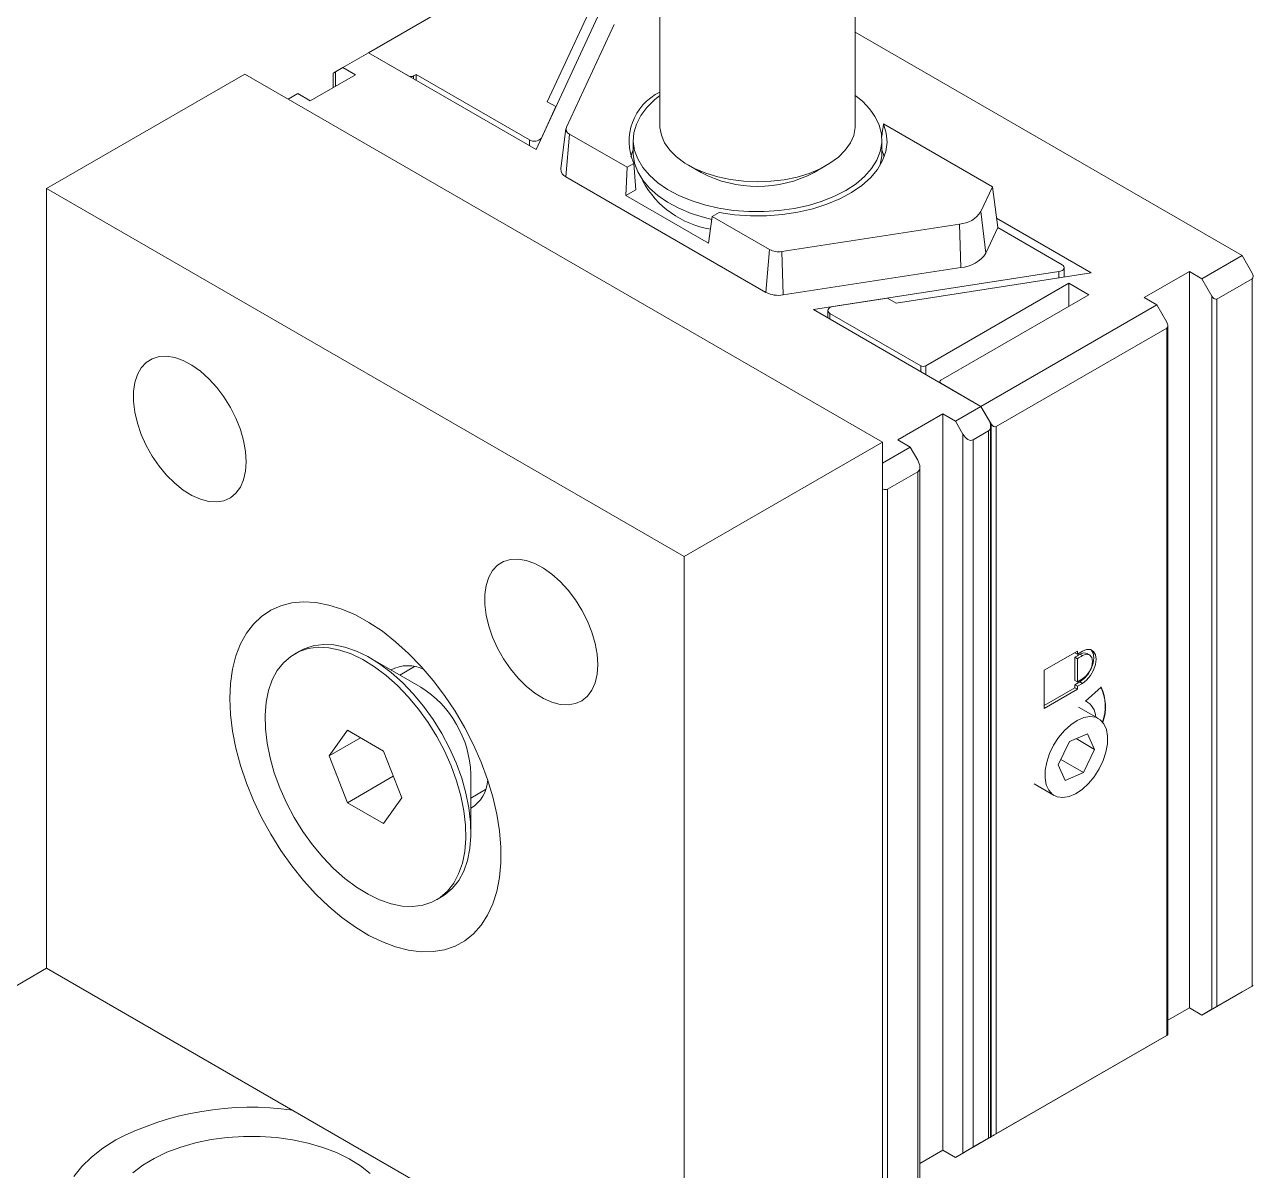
# Model space of a CAD drawing. Header units: millimetres. Extents: x 2 to 278, y 1 to 215.
# Drawn here: x 234.17 to 257.23, y 177.12 to 198.64 of the extents above; entities that cross this region are included whole.
import ezdxf

# ---------------------------------------------------------------- set-up
doc = ezdxf.new("R2010")
doc.units = ezdxf.units.MM

msp = doc.modelspace()

# ---------------------------------------------------------------- linework, layer by layer
at = {"color": 7, "linetype": 'Continuous', "lineweight": 0}
for p, q in [((243.9294045, 200.01611291), (240.62957285, 198.11116065)), ((243.98620773, 197.19017869), (244.9688318, 199.30720988)), ((246.10300959, 199.42988965), (246.10300959, 196.74520936)), ((249.76967626, 196.74520936), (249.76967626, 199.42915333)), ((245.01258772, 198.95538688), (243.77730595, 196.294013)), ((244.34625597, 196.71328641), (245.24083906, 198.6406362)), ((249.76967626, 198.49512084), (257.03445017, 194.30125612)), ((240.62957285, 198.11116065), (240.14973509, 197.8341562)), ((240.62957285, 198.11116065), (241.38382008, 197.67574299)), ((243.77730595, 196.294013), (240.62957285, 198.11116065)), ((240.14973509, 197.8341562), (240.00831373, 197.75248885)), ((240.14973509, 197.8341562), (240.38543735, 197.69808818)), ((238.31125746, 197.71180336), (234.58716175, 195.56192866)), ((238.31125746, 197.71180336), (250.28493229, 190.79954801)), ((240.38543735, 197.69808818), (239.53690921, 197.20824332)), ((239.96926131, 197.72993185), (239.96926131, 197.45783487)), ((241.47810099, 197.67574299), (241.52524144, 197.70295659)), ((241.52524144, 197.70295659), (243.65385444, 196.47413446)), ((241.52524144, 197.70295659), (241.52524144, 197.59410217)), ((239.30120695, 197.34431134), (239.12452412, 197.24231451)), ((239.53690921, 197.20824332), (239.30120695, 197.34431134)), ((244.15089955, 197.0989081), (243.98620773, 197.19017869)), ((243.87692545, 196.50863993), (244.15089955, 197.0989081)), ((244.33889084, 196.68822999), (244.24106476, 195.93033332)), ((250.30284972, 196.77348712), (252.34722205, 195.5932961)), ((244.40713954, 196.58211476), (244.33777429, 195.7799663)), ((244.40713954, 196.58211476), (245.48538669, 195.95965594)), ((245.60300959, 196.47302909), (245.60300959, 196.23351045)), ((250.26967626, 196.23351045), (250.26967626, 196.47302909)), ((245.61465926, 196.03428341), (245.48538669, 195.95965594)), ((245.61465926, 196.03428341), (245.6503882, 195.53931312)), ((246.63976985, 195.99695688), (246.87551041, 195.86082252)), ((248.99717544, 195.86082252), (249.232916, 195.99695688)), ((244.33777429, 195.7799663), (248.09365856, 193.61174046)), ((245.46302947, 195.43115322), (245.48538669, 195.95965594)), ((234.58716175, 195.56192866), (246.56083657, 188.64967332)), ((234.58716175, 180.9186301), (234.58716175, 195.56192866)), ((245.6503882, 195.53931312), (245.46302947, 195.43115322)), ((245.78316803, 195.70069397), (245.77399236, 195.72737546)), ((252.13091317, 195.12726574), (252.34722205, 195.5932961)), ((252.44682315, 194.82697574), (252.34722205, 195.5932961)), ((245.46302947, 195.43115322), (247.01794998, 194.53351672)), ((247.08477667, 195.03634775), (247.21404924, 195.11097522)), ((252.13091317, 195.12726574), (252.22566787, 194.35050396)), ((247.01794998, 194.53351672), (247.08477667, 195.03634775)), ((247.08477667, 195.03634775), (248.16302381, 194.41388893)), ((248.39024439, 194.37874159), (251.7288739, 194.89517341)), ((251.75426335, 194.07836793), (251.7288739, 194.89517341)), ((254.20368569, 193.9760422), (252.4238794, 195.00350251)), ((252.22566787, 194.35050396), (252.44682315, 194.82697574)), ((252.44682315, 194.82697574), (253.65401605, 194.13007811)), ((248.09365856, 193.61174046), (248.16302381, 194.41388893)), ((248.39024439, 194.37874159), (248.41563383, 193.56193611)), ((256.28020294, 193.86583846), (257.03445017, 194.30125612)), ((257.03445017, 194.30125612), (257.22301198, 193.97465749)), ((248.41563383, 193.56193611), (251.75426335, 194.07836793)), ((253.59424435, 194.00130196), (248.98411005, 193.28818898)), ((250.53648275, 193.4087854), (254.20368569, 193.9760422)), ((253.69306848, 193.897058), (253.69306848, 194.07565091)), ((256.04450068, 194.00190648), (255.19597254, 193.51206162)), ((256.28020294, 193.86583846), (256.04450068, 194.00190648)), ((256.04450068, 180.17514873), (256.04450068, 194.00190648)), ((253.78175898, 193.78419765), (251.09475321, 192.23302224)), ((254.1588826, 193.56648882), (253.78175898, 193.78419765)), ((253.78175898, 193.34877999), (253.78175898, 193.78419765)), ((256.46876475, 193.53923983), (256.28020294, 193.86583846)), ((257.22301198, 193.86579423), (256.56304565, 193.48480378)), ((257.22301198, 180.58339702), (257.22301198, 193.86579423)), ((249.35589508, 193.34569809), (250.37838033, 193.50385997)), ((250.37838033, 193.50385997), (250.53648275, 193.4087854)), ((251.37759592, 191.9608862), (254.1588826, 193.56648882)), ((255.19597254, 193.51206162), (255.4316748, 193.3759936)), ((256.46876475, 180.14797052), (256.46876475, 193.53923983)), ((256.56304565, 193.48480378), (256.56304565, 180.20240657)), ((248.98411005, 193.28818898), (252.13184316, 191.47104134)), ((249.25707095, 193.27134914), (249.25707095, 193.13061201)), ((252.13184316, 191.47104134), (255.4316748, 193.3759936)), ((255.4316748, 193.3759936), (255.62023661, 193.04939497)), ((251.00047231, 192.23302224), (249.29612338, 193.21692193)), ((255.62023661, 192.9405317), (252.41468587, 191.09000665)), ((255.62023661, 179.6581345), (255.62023661, 192.9405317)), ((255.63976283, 179.66940415), (255.63976283, 192.98368926)), ((251.35806971, 191.9336726), (251.35806971, 191.91773124)), ((252.13184316, 191.47104134), (251.37759592, 191.906459)), ((251.6520054, 191.19403689), (252.13184316, 191.47104134)), ((252.32040497, 191.1444427), (252.13184316, 191.47104134)), ((252.13184316, 191.47104134), (252.27326451, 191.22609236)), ((251.41630314, 191.33010491), (250.567775, 190.84026004)), ((251.6520054, 191.19403689), (251.41630314, 191.33010491)), ((251.41630314, 177.50334716), (251.41630314, 191.33010491)), ((251.79342675, 190.94908792), (251.6520054, 191.19403689)), ((252.32040497, 177.75317339), (252.32040497, 191.1444427)), ((251.79342675, 177.4489465), (251.79342675, 190.94908792)), ((252.27326451, 191.00836584), (251.98198856, 190.84021581)), ((252.27326451, 177.72596863), (252.27326451, 191.00836584)), ((252.31231694, 177.74850794), (252.31231694, 191.09468095)), ((252.41468587, 191.09000665), (252.41468587, 177.80760944)), ((250.28493229, 190.79954801), (246.56083657, 188.64967332)), ((250.28493229, 190.79954801), (250.28493229, 176.15624945)), ((250.28493229, 190.40484238), (250.80347726, 190.70419203)), ((250.567775, 190.84026004), (250.80347726, 190.70419203)), ((250.80347726, 190.70419203), (250.94489862, 190.45924305)), ((251.98198856, 190.84021581), (251.98198856, 177.5578186)), ((250.94489862, 190.24151653), (250.37921319, 189.91495328)), ((250.94489862, 176.95911932), (250.94489862, 190.24151653)), ((250.98395105, 176.98165863), (250.98395105, 190.32783164)), ((250.37921319, 189.91495328), (250.37921319, 176.63255608)), ((246.56083657, 188.64967332), (246.56083657, 174.00637476)), ((239.33505509, 186.87586228), (239.24077418, 186.82143507)), ((253.94117807, 186.87333758), (253.31923206, 186.51429579)), ((253.89403762, 186.84382428), (253.89403762, 186.84612398)), ((253.89403762, 186.84382428), (253.94117807, 186.81661067)), ((253.94117807, 186.81661067), (253.94117807, 186.87333758)), ((254.03545898, 186.87103788), (253.94117807, 186.81661067)), ((253.98831852, 186.81644978), (254.03545898, 186.78923618)), ((254.16976533, 186.80253575), (254.12262488, 186.82974936)), ((241.61124234, 186.19930333), (240.66858653, 186.74366386)), ((241.49700611, 186.58437102), (241.22067317, 186.42484741)), ((253.89481216, 186.75863142), (253.89403762, 186.32332043)), ((253.89481216, 186.75863142), (253.94195261, 186.73141782)), ((253.94195261, 186.73141782), (253.94117807, 186.29610683)), ((253.31923206, 186.51429579), (253.31923206, 185.79910568)), ((253.89403762, 186.32332043), (253.94117807, 186.29610683)), ((253.94117807, 186.29610683), (254.03545898, 186.35053404)), ((253.31923206, 185.85353288), (253.89403762, 186.18536107)), ((253.31923206, 185.79910568), (253.94117807, 186.15814747)), ((253.89403762, 186.24151873), (253.98831852, 186.29594594)), ((253.89403762, 186.18536107), (253.89403762, 186.24151873)), ((253.89403762, 186.24151873), (253.94117807, 186.21430513)), ((253.89403762, 186.18536107), (253.94117807, 186.15814747)), ((253.94117807, 186.21430513), (254.03545898, 186.26873234)), ((253.94117807, 186.15814747), (253.94117807, 186.21430513)), ((253.98831852, 186.29594594), (254.03545898, 186.26873234)), ((254.38626309, 186.19841091), (254.09707658, 185.93490983)), ((254.09236253, 185.93763119), (254.12599839, 185.92134089)), ((254.13071244, 185.91861953), (254.12599839, 185.92134089)), ((254.33981314, 185.60593309), (253.96268953, 185.82364192)), ((240.23379225, 185.38881938), (239.89358534, 184.90476598)), ((240.91420607, 184.99602485), (240.23379225, 185.38881938)), ((240.48293677, 185.24499131), (239.89358534, 184.90476598)), ((253.79119404, 185.17693044), (253.58052807, 184.73887272)), ((254.1338463, 185.32228344), (253.79119404, 185.17693044)), ((253.9176572, 185.23057608), (254.26583261, 185.0295787)), ((254.26583261, 185.0295787), (254.1338463, 185.32228344)), ((241.25441298, 184.1191769), (240.91420607, 184.99602485)), ((254.05516664, 184.59152097), (254.26583261, 185.0295787)), ((239.89358534, 184.90476598), (240.23379225, 184.02791803)), ((253.58052807, 184.73887272), (253.71251437, 184.44616798)), ((253.62820078, 184.83800311), (254.05516664, 184.59152097)), ((241.09657372, 184.52599117), (240.23379225, 184.02791803)), ((242.55389815, 183.4778545), (242.55389815, 184.56639865)), ((253.71251437, 184.44616798), (254.05516664, 184.59152097)), ((242.55389815, 184.11538378), (242.83023109, 184.27490739)), ((253.12942391, 184.38022715), (253.50654753, 184.16251832)), ((240.23379225, 184.02791803), (240.91420607, 183.63512349)), ((240.91420607, 183.63512349), (241.25441298, 184.1191769)), ((241.90722414, 182.20250781), (242.00150504, 182.25693501)), ((226.33758263, 176.15624945), (234.58716175, 180.9186301)), ((246.56083657, 174.00637476), (234.58716175, 180.9186301)), ((256.56304565, 180.20240657), (257.22301198, 180.58339702)), ((257.22301198, 180.58338818), (257.03445017, 180.47449838)), ((257.03445017, 180.47449838), (256.28020294, 180.03908072)), ((256.04450068, 180.17514873), (255.63976283, 179.94149854)), ((256.28020294, 180.03908072), (256.04450068, 180.17514873)), ((256.28020294, 180.03908072), (256.46876475, 180.14797052)), ((252.41468587, 177.80760944), (255.62023661, 179.6581345)), ((255.62023661, 179.65812565), (255.4316748, 179.54923585)), ((255.4316748, 179.54923585), (252.13184316, 177.64428359)), ((252.13184316, 177.64428359), (251.6520054, 177.36727915)), ((251.98198856, 177.5578186), (252.27326451, 177.72596863)), ((252.13184316, 177.64428359), (252.32040497, 177.75317339)), ((252.27326451, 177.72595094), (252.13184316, 177.64428359)), ((251.41630314, 177.50334716), (250.98395105, 177.25375561)), ((251.6520054, 177.36727915), (251.41630314, 177.50334716)), ((251.6520054, 177.36727915), (251.79342675, 177.4489465))]:
    msp.add_line(p, q, dxfattribs=at)
at = {"color": 8, "linetype": 'Continuous', "lineweight": 0}
for p, q in [((240.00831373, 197.75248885), (240.00831373, 197.48037935)), ((241.47810099, 197.67574299), (241.47810099, 197.62131578)), ((243.65385444, 196.36528005), (243.65385444, 196.47413446)), ((253.59424435, 193.88177152), (253.59424435, 194.00130196)), ((249.29612338, 193.21692193), (249.29612338, 193.10806752)), ((251.00047231, 192.12416783), (251.00047231, 192.23302224)), ((251.09475321, 192.23302224), (251.09475321, 192.06974062))]:
    msp.add_line(p, q, dxfattribs=at)
at = {"color": 7, "linetype": 'Continuous', "lineweight": 0, "flags": 128}
for points in [[(250.22001326, 196.74946145), (250.26154887, 196.58535832), (250.26783672, 196.41955239), (250.2387815, 196.25455712), (250.17482366, 196.09287365), (250.07693273, 195.93695296), (249.94659265, 195.78915864), (249.78577922, 195.65173109), (249.59693023, 195.52675359), (249.38290843, 195.41612065), (249.14695817, 195.32150937), (248.89265621, 195.24435396), (248.62385753, 195.18582401), (248.34463682, 195.14680678), (248.05922679, 195.12789372), (247.77195396, 195.12937155), (247.48717311, 195.15121785), (247.20920121, 195.19310147), (246.94225204, 195.25438748), (246.69037228, 195.33414686), (246.45738016, 195.43117053), (246.2468076, 195.54398772), (246.06184668, 195.67088822), (245.90530122, 195.80994837), (245.77954427, 195.95906014), (245.68648219, 196.11596316), (245.62752571, 196.27827893), (245.60356855, 196.44354692), (245.61497386, 196.60926182), (245.66156877, 196.77291158), (245.74264693, 196.93201542), (245.85697929, 197.0841615), (246.00283268, 197.22704344), (246.10300959, 197.30627213)], [(246.10300959, 196.74520936), (246.10401491, 196.71016481), (246.13029558, 196.56329127), (246.1917289, 196.41995857), (246.28711915, 196.2829565), (246.41460967, 196.15495166), (246.57171899, 196.03843551), (246.75538917, 195.93567591), (246.96204527, 195.84867296), (247.18766496, 195.77912007), (247.42785682, 195.72837101), (247.67794578, 195.69741355), (247.93306415, 195.68685025), (248.18824634, 195.6968867), (248.43852551, 195.72732756), (248.67903027, 195.77758033), (248.90507946, 195.8466669), (249.1122733, 195.93324258), (249.296579, 196.03562227), (249.45440924, 196.15181326), (249.58269205, 196.27955403), (249.67893055, 196.41635826), (249.74125156, 196.55956319), (249.76844208, 196.70638152), (249.76967626, 196.74520936)], [(247.21404924, 195.11097522), (247.50619019, 195.06975177), (247.80491198, 195.0496637), (248.1056445, 195.05101835), (248.40378691, 195.07379498), (248.69477796, 195.11764515), (248.97416585, 195.181898), (249.23767624, 195.26557053), (249.48127775, 195.36738265), (249.70124355, 195.48577675), (249.89420842, 195.61894155), (250.05722022, 195.76483976), (250.18778507, 195.92123933), (250.28390546, 196.08574752), (250.34411087, 196.25584754), (250.36748023, 196.42893707), (250.35365602, 196.60236802), (250.30284972, 196.77348712)], [(245.60300959, 196.2856177), (245.58458824, 196.23773582), (245.55981361, 196.15462111)], [(247.0774324, 194.98108651), (246.94225204, 195.01486884), (246.69037228, 195.09462822), (246.45738016, 195.19165189), (246.2468076, 195.30446908), (246.06184668, 195.43136958), (245.90530122, 195.57042973), (245.77954427, 195.7195415), (245.68648219, 195.87644452), (245.62752571, 196.03876029), (245.60356855, 196.20402828), (245.60300959, 196.23351045)], [(250.31287223, 196.15462111), (250.30524989, 196.183627), (250.26967626, 196.2856177)], [(253.59424435, 194.00130196), (253.62640181, 194.00899146), (253.65401605, 194.0212237), (253.6752052, 194.03716506), (253.68852525, 194.05572917), (253.69306848, 194.07565091), (253.68852525, 194.09557265), (253.6752052, 194.11413675), (253.65401605, 194.13007811)], [(249.35589508, 193.34569809), (249.32373762, 193.33800858), (249.29612338, 193.32577635), (249.27493423, 193.30983499), (249.26161417, 193.29127088), (249.25707095, 193.27134914), (249.26161417, 193.2514274), (249.27493423, 193.23286329), (249.29612338, 193.21692193)], [(238.33482769, 190.43168222), (238.3223972, 190.62582474), (238.28539709, 190.82976866), (238.22469463, 191.03873371), (238.14171261, 191.24782193), (238.03839607, 191.45213245), (237.91716666, 191.64687642), (237.7808659, 191.82748921), (237.63268855, 191.9897374), (237.47610778, 192.12981803), (237.3147937, 192.24444773), (237.15252737, 192.33093968), (236.99311219, 192.38726658), (236.8402847, 192.41210818), (236.69762706, 192.40488221), (236.56848304, 192.36575804), (236.45587967, 192.2956527), (236.36245627, 192.19620941), (236.2904026, 192.06975904), (236.24140756, 191.91926547), (236.21661953, 191.74825614), (236.21661953, 191.56073937), (236.24140756, 191.3611104), (236.2904026, 191.15404835), (236.36245627, 190.94440659), (236.45587967, 190.73709894), (236.56848304, 190.53698451), (236.69762706, 190.34875383), (236.8402847, 190.17681885), (236.99311219, 190.02520959), (237.15252737, 189.89747964), (237.3147937, 189.79662288), (237.47610778, 189.7250033), (237.63268855, 189.68429962), (237.7808659, 189.67546589), (237.91716666, 189.69870916), (238.03839607, 189.75348464), (238.14171261, 189.83850843), (238.22469463, 189.95178764), (238.28539709, 190.09066712), (238.3223972, 190.25189163), (238.33482769, 190.43168222)], [(244.93449098, 186.62177769), (244.92206049, 186.81592022), (244.88506039, 187.01986414), (244.82435792, 187.22882919), (244.7413759, 187.4379174), (244.63805936, 187.64222793), (244.51682995, 187.8369719), (244.38052919, 188.01758469), (244.23235185, 188.17983288), (244.07577107, 188.31991351), (243.91445699, 188.43454321), (243.75219066, 188.52103516), (243.59277548, 188.57736206), (243.43994799, 188.60220366), (243.29729035, 188.59497769), (243.16814633, 188.55585351), (243.05554296, 188.48574818), (242.96211956, 188.38630489), (242.8900659, 188.25985452), (242.84107085, 188.10936094), (242.81628282, 187.93835162), (242.81628282, 187.75083485), (242.84107085, 187.55120588), (242.8900659, 187.34414383), (242.96211956, 187.13450207), (243.05554296, 186.92719442), (243.16814633, 186.72707999), (243.29729035, 186.53884931), (243.43994799, 186.36691433), (243.59277548, 186.21530507), (243.75219066, 186.08757511), (243.91445699, 185.98671835), (244.07577107, 185.91509878), (244.23235185, 185.8743951), (244.38052919, 185.86556137), (244.51682995, 185.88880464), (244.63805936, 185.94358012), (244.7413759, 186.02860391), (244.82435792, 186.14188312), (244.88506039, 186.28076259), (244.92206049, 186.44198711), (244.93449098, 186.62177769)], [(238.02841475, 185.98150604), (238.04106433, 186.26688795), (238.07888735, 186.53482871), (238.14150792, 186.78266541), (238.22830368, 187.00793493), (238.33841201, 187.20839844), (238.47073861, 187.38206365), (238.62396837, 187.52720459), (238.7965784, 187.6423788), (238.98685324, 187.7264416), (239.19290185, 187.77855756), (239.41267642, 187.79820872), (239.64399274, 187.78519978), (239.88455189, 187.73966002), (240.13196306, 187.66204204), (240.3837674, 187.55311725), (240.63746234, 187.41396818), (240.89052656, 187.24597777), (241.14044498, 187.05081557), (241.38473381, 186.8304212), (241.6209652, 186.58698503), (241.84679137, 186.32292645), (242.05996795, 186.04086978), (242.25837631, 185.74361823), (242.44004458, 185.43412603), (242.60316724, 185.11546903), (242.74612313, 184.79081421), (242.86749147, 184.46338812), (242.96606605, 184.13644488), (243.04086719, 183.81323378), (243.0911515, 183.49696706), (243.11641921, 183.1907879), (243.11641921, 182.89773927), (243.0911515, 182.62073359), (243.04086719, 182.36252389), (242.96606605, 182.12567636), (242.86749147, 181.9125449), (242.74612313, 181.72524772), (242.60316724, 181.56564624), (242.44004458, 181.43532667), (242.25837631, 181.33558418), (242.05996795, 181.26741005), (241.84679137, 181.23148183), (241.6209652, 181.22815659), (241.38473381, 181.25746737), (241.14044498, 181.31912288), (240.89052656, 181.41251036), (240.63746234, 181.53670167), (240.3837674, 181.69046254), (240.13196306, 181.87226484), (239.88455189, 182.08030174), (239.64399274, 182.31250565), (239.41267642, 182.56656885), (239.19290185, 182.83996633), (238.98685324, 183.12998095), (238.7965784, 183.43373041), (238.62396837, 183.74819591), (238.47073861, 184.07025216), (238.33841201, 184.39669842), (238.22830368, 184.72429031), (238.14150792, 185.04977208), (238.07888735, 185.36990894), (238.04106433, 185.68151924), (238.02841475, 185.98150604)], [(242.00150504, 182.25693501), (242.07199436, 182.30217705), (242.20866673, 182.42129003), (242.324508, 182.56941192), (242.41795164, 182.74453963), (242.48773397, 182.94430486), (242.53291131, 183.16600613), (242.5528727, 183.4066453), (242.54734822, 183.66296815), (242.51641256, 183.93150834), (242.46048408, 184.20863434), (242.38031912, 184.49059848), (242.27700176, 184.77358769), (242.1519292, 185.05377503), (242.00679284, 185.32737144), (241.84355538, 185.59067699), (241.66442435, 185.84013094), (241.47182217, 186.07235984), (241.26835346, 186.2842232), (241.05676978, 186.47285593), (240.83993246, 186.6357071), (240.62077382, 186.77057442), (240.40225763, 186.87563404), (240.18733893, 186.94946522), (239.97892414, 186.99106951), (239.77983171, 186.99988428), (239.59275401, 186.97579034), (239.42022096, 186.91911351), (239.33505509, 186.87586228)], [(239.97392577, 182.79414688), (240.18550944, 182.60551415), (240.40234677, 182.44266299), (240.6215054, 182.30779567), (240.84002159, 182.20273604), (241.05494029, 182.12890487), (241.26335508, 182.08730058), (241.46244752, 182.0784858), (241.64952521, 182.10257975), (241.82205826, 182.15925658), (241.97771346, 182.24774984), (242.11438582, 182.36686282), (242.2302271, 182.51498471), (242.32367073, 182.69011243), (242.39345306, 182.88987766), (242.4386304, 183.11157892), (242.4585918, 183.35221809), (242.45306731, 183.60854094), (242.42213166, 183.87708113), (242.36620318, 184.15420713), (242.28603821, 184.43617128), (242.18272086, 184.71916049), (242.0576483, 184.99934782), (241.91251193, 185.27294423), (241.74927448, 185.53624978), (241.57014344, 185.78570373), (241.37754126, 186.01793263), (241.17407255, 186.22979599), (240.96248888, 186.41842873), (240.74565155, 186.58127989), (240.52649292, 186.71614721), (240.30797673, 186.82120684), (240.09305803, 186.89503801), (239.88464324, 186.9366423), (239.6855508, 186.94545708), (239.49847311, 186.92136313), (239.32594005, 186.8646863), (239.17028486, 186.77619303), (239.0336125, 186.65708006), (238.91777122, 186.50895816), (238.82432758, 186.33383045), (238.75454525, 186.13406522), (238.70936792, 185.91236396), (238.68940652, 185.67172478), (238.694931, 185.41540194), (238.72586666, 185.14686174), (238.78179514, 184.86973575), (238.86196011, 184.5877716), (238.96527746, 184.30478239), (239.09035002, 184.02459506), (239.23548638, 183.75099865), (239.39872384, 183.48769309), (239.57785488, 183.23823915), (239.77045706, 183.00601024), (239.97392577, 182.79414688)], [(253.98831852, 186.29594594), (254.06890763, 186.35720851), (254.14160811, 186.4419532), (254.19930354, 186.54188461), (254.23634629, 186.64722077), (254.24911035, 186.74765063), (254.23634629, 186.83334342), (254.19930354, 186.89591093), (254.19476927, 186.90028459)], [(254.12262488, 186.82974936), (254.06101051, 186.84171687), (253.98831852, 186.81644978)], [(254.03545898, 186.26873234), (254.11604808, 186.3299949), (254.18874856, 186.41473959), (254.24644399, 186.51467101), (254.28348674, 186.62000716), (254.2962508, 186.72043702), (254.28348674, 186.80612981), (254.24644399, 186.86869732), (254.18874856, 186.90201501), (254.11604808, 186.90282152), (254.03545898, 186.87103788)], [(254.03545898, 186.35053404), (254.10815096, 186.40919533), (254.16977625, 186.49232019), (254.21095295, 186.5872536), (254.22541229, 186.67954282), (254.21095295, 186.75513765), (254.16977625, 186.80252945), (254.10815096, 186.81450326), (254.03545898, 186.78923618)], [(253.69817347, 185.38322126), (253.58986075, 185.2529293), (253.4961157, 185.10652323), (253.42103542, 184.95040169), (253.36790129, 184.79138794), (253.33903551, 184.63643165), (253.33569967, 184.49230514), (253.35803955, 184.36530745), (253.4050788, 184.26098897), (253.47476156, 184.18390893), (253.56404238, 184.1374361), (253.66901926, 184.12360155), (253.78510419, 184.14300993), (253.90722371, 184.19481299), (254.03004061, 184.2767467), (254.14818721, 184.38523016), (254.25649992, 184.51552211), (254.35024497, 184.66192819), (254.42532525, 184.81804973), (254.47845938, 184.97706347), (254.50732516, 185.13201977), (254.510661, 185.27614627), (254.48832112, 185.40314396), (254.44128188, 185.50746244), (254.37159911, 185.58454248), (254.28231829, 185.63101532), (254.17734142, 185.64484986), (254.06125649, 185.62544148), (253.93913697, 185.57363842), (253.81632006, 185.49170471), (253.69817347, 185.38322126)], [(257.22301198, 180.58339702), (257.23130284, 180.58818306), (257.2374635, 180.59173903), (257.24125722, 180.59392828), (257.2425382, 180.59466668), (257.24125722, 180.59392584), (257.2374635, 180.59173425), (257.23130284, 180.58817611), (257.22301198, 180.58338818)], [(256.46876475, 180.14797052), (256.47886719, 180.15380426), (256.49039297, 180.16045961), (256.50289918, 180.16768082), (256.5159052, 180.17519038), (256.52891122, 180.18269969), (256.54141743, 180.18992019), (256.55294322, 180.19657439), (256.56304565, 180.20240657)], [(255.62023661, 179.6581345), (255.62852747, 179.66292054), (255.63468813, 179.66647651), (255.63848184, 179.66866575), (255.63976283, 179.66940415), (255.63848184, 179.66866331), (255.63468813, 179.66647172), (255.62852747, 179.66291359), (255.62023661, 179.65812565)], [(252.32040497, 177.75317339), (252.3305074, 177.75900713), (252.34203319, 177.76566248), (252.3545394, 177.77288369), (252.36754542, 177.78039325), (252.38055144, 177.78790256), (252.39305765, 177.79512306), (252.40458343, 177.80177726), (252.41468587, 177.80760944)], [(235.09461955, 177.00760626), (235.24629317, 177.19537783), (235.42959905, 177.37349823), (235.6427154, 177.54019722), (235.88352418, 177.69381806), (235.88352418, 177.69381806)], [(240.66276261, 177.06520379), (240.47854984, 177.20921508), (240.2666219, 177.33990685), (240.02984474, 177.45551174), (239.77142037, 177.55446637), (239.49484354, 177.63543256), (239.20385447, 177.69731538), (238.90238829, 177.73927797), (238.59452182, 177.76075285), (238.28441841, 177.76144963), (237.97627169, 177.74135887), (237.67424881, 177.70075226), (237.38243412, 177.64017895), (237.1047739, 177.56045808), (236.84502304, 177.46266775), (236.60669422, 177.34813039), (236.39301043, 177.21839492), (236.20686137, 177.07521581)]]:
    msp.add_lwpolyline(points, dxfattribs=at)
at = {"color": 7, "linetype": 'Continuous', "lineweight": 0}
for centre, radius, start, end in [((241.43096054, 197.76672372), 0.10246813, 242.609672237, 297.390327763), ((246.54966474, 196.45180994), 1.02399397, 115.860991173, 204.063142256), ((249.06401846, 196.27503367), 1.2495622, 22.313565257, 55.616870786), ((244.44376665, 196.67883074), 0.10341917, 160.538998088, 249.257924801), ((243.74481433, 196.62440446), 0.17565527, 238.813071611, 318.773006255), ((249.46601228, 196.23555443), 0.80366658, 341.80745401, 359.854278752), ((244.39576243, 195.92354494), 0.15484654, 177.48738185, 248.007338631), ((247.93634292, 197.89008202), 2.28981653, 242.400858463, 297.599141537), ((247.3365536, 196.54167816), 1.7664261, 208.430579557, 260.766592008), ((251.69778863, 195.41328062), 0.5190389, 273.433502328, 326.561121139), ((248.32896153, 194.73460171), 0.36109834, 242.642825155, 279.771096979), ((251.71781483, 194.68586601), 0.60859051, 273.433502328, 326.561121139), ((248.32879501, 194.06619572), 0.51168227, 242.642825155, 279.771096979), ((251.04761276, 192.32400298), 0.10246813, 242.609672237, 297.390327763), ((251.38792439, 191.9336726), 0.02910769, 110.783420799, 249.216579201), ((254.91389528, 185.21504642), 1.84964458, 120.02699013, 123.43300728), ((254.96103574, 185.18783282), 1.84964458, 120.02699013, 123.43300728), ((241.37157104, 185.93083686), 0.66991791, 63.274247847, 118.262607406), ((240.5269983, 184.48483842), 2.02854013, 2.304276209, 57.690347258), ((253.60866449, 185.83195043), 0.85653124, 340.281914373, 25.532290391), ((253.61245391, 185.82897695), 0.85747426, 340.167442166, 25.520862104), ((253.93913074, 185.62508835), 0.34775888, 1.896169278, 62.987682826), ((242.20326974, 184.49208348), 0.66815009, 301.653091846, 356.799299835), ((238.42489341, 172.74895415), 5.55969753, 81.95402945, 117.200498372)]:
    msp.add_arc(centre, radius, start, end, dxfattribs=at)
for centre, major_axis, ratio, start_param, end_param in [((240.10259464, 197.80691606), (0.13333333, 0.07698421), 0.0000703729, 2.3561538573, 3.1415520181), ((243.12241019, 297.31793967), (-6.53365165, 102.3922157), 0.0398524409, 3.3167025894, 3.3293319206), ((257.17587153, 193.94744389), (-0.04714237, 0.08164855), 0.5773346305, 3.1415520216, 4.7123483484), ((256.5159052, 193.56645344), (-0.04714237, 0.08164855), 0.5773346305, 1.5707556948, 3.1415520216), ((255.57309616, 193.02218136), (-0.04714237, 0.08164855), 0.5773346305, 3.1415520216, 4.7123483484), ((252.17898361, 191.17166515), (-0.09428473, 0.1632971), 0.5773346305, 3.1415520216, 4.7123483484), ((252.36754542, 191.17165631), (-0.04714237, 0.08164855), 0.5773346305, 1.5707556948, 3.1415520216), ((251.88770766, 191.00351513), (-0.09428473, 0.1632971), 0.5773346305, 1.5707556948, 3.1415520216), ((250.85061771, 190.40481584), (-0.09428473, 0.1632971), 0.5773346305, 3.1415520216, 4.7123483484), ((250.28493229, 190.0782526), (-0.09428473, 0.1632971), 0.5773346305, 2.3561538582, 3.1415520216), ((251.88770766, 177.5033737), (0.13333333, 0.07698421), 0.0000703729, 0.7853575306, 2.3561538589), ((252.17898361, 177.67152373), (0.13333333, 0.07698421), 0.0000703729, 5.4977465146, 7.0685428369)]:
    msp.add_ellipse(centre, major_axis=major_axis, ratio=ratio, start_param=start_param, end_param=end_param, dxfattribs=at)

doc.saveas('drawing.dxf')
